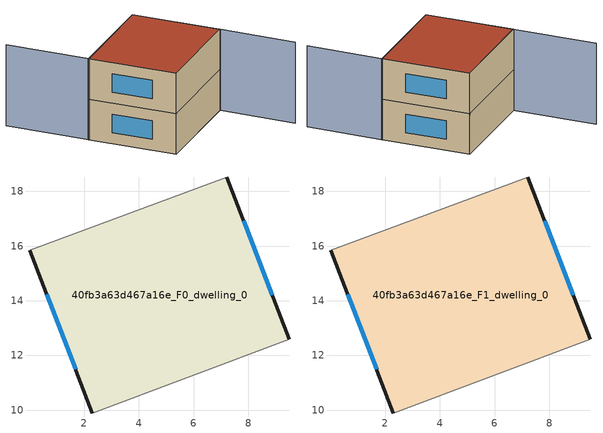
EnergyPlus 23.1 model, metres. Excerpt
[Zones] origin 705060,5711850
40fb3a63d467a16e_F0_dwelling_0
 floor ground (EU_floor_Construction): 7.21,18.52 9.49,12.59 2.3,9.89 0.01,15.84 z0
 wall outside (EU_wall_Construction): 9.49,12.59 7.21,18.52 / 0.01,15.84 2.3,9.89 z0:3
 wall adiabatic (EU_wall_Construction): 7.21,18.52 0.01,15.84 / 2.3,9.89 9.49,12.59 z0:3
 window (EU_Window_Construction): 8.88,14.19 7.83,16.92 / 0.63,14.23 1.68,11.5 z0.81:2.19
40fb3a63d467a16e_F1_dwelling_0
 floor to 40fb3a63d467a16e_F0_dwelling_0 (EU_floor_Construction): 7.21,18.52 9.49,12.59 2.3,9.89 0.01,15.84 z3
 wall outside (EU_wall_Construction): 9.49,12.59 7.21,18.52 / 0.01,15.84 2.3,9.89 z3:6
 wall adiabatic (EU_wall_Construction): 7.21,18.52 0.01,15.84 / 2.3,9.89 9.49,12.59 z3:6
 window (EU_Window_Construction): 8.88,14.19 7.83,16.92 / 0.63,14.23 1.68,11.5 z3.81:5.19
 roof outside (EU_roof_Construction): 9.49,12.59 7.21,18.52 0.01,15.84 2.3,9.89 z6
shading: 2.3,9.89 9.54,12.61 / 9.54,12.61 11.46,7.49 / 7.21,18.52 0.03,15.77 / 0.03,15.77 -2.13,21.42 z0:6
[Building]
EU S2 Campaign: North Axis=0; Terrain=City; Solar Distribution=FullExterior
[Site:Location]
London: Latitude=51.5; Longitude=-0.5; Time Zone=0; Elevation=25
[SizingPeriod:WeatherFileDays]
AnnualSizingPeriod: Begin Month=1; Begin Day of Month=1; End Month=12; End Day of Month=31; Day of Week for Start Day=Monday; Use Weather File Daylight Saving Period=No; Use Weather File Rain and Snow Indicators=No
[MATERIAL]
EU_InternalMass_Material: Roughness=MediumRough; Thickness=0.1; Conductivity=1; Density=1800; Specific Heat=900; Thermal Absorptance=0.9; Solar Absorptance=0.7; Visible Absorptance=0.7
[MATERIAL:NOMASS] Roughness=MediumRough; Thermal Absorptance=0.9; Solar Absorptance=0.7; Visible Absorptance=0.7
Name | Thermal Resistance
EU_wall_NoMass | 0.727863
EU_roof_NoMass | 0.773354
EU_floor_NoMass | 1.79329
[WINDOWMATERIAL:SIMPLEGLAZINGSYSTEM]
EU_Window_SimpleGlazing: UFactor=2.58614; Solar Heat Gain Coefficient=0.76; Visible Transmittance=0.76
[CONSTRUCTION]
EU_wall_Construction: EU_wall_NoMass
EU_roof_Construction: EU_roof_NoMass
EU_floor_Construction: EU_floor_NoMass
EU_Window_Construction: EU_Window_SimpleGlazing
EU_InternalMass_Construction: EU_InternalMass_Material
[ZONE] Type=1; Multiplier=1; Ceiling Height=autocalculate; Volume=146.665; Floor Area=autocalculate; Part of Total Floor Area=Yes
40fb3a63d467a16e_F0_dwelling_0; 40fb3a63d467a16e_F1_dwelling_0
[INTERNALMASS] Construction=EU_InternalMass_Construction; Surface Area=48.8882
Name | Zone or ZoneList
40fb3a63d467a16e_F0_dwelling_0_EU_InternalMass | 40fb3a63d467a16e_F0_dwelling_0
40fb3a63d467a16e_F1_dwelling_0_EU_InternalMass | 40fb3a63d467a16e_F1_dwelling_0
[OTHEREQUIPMENT] Fuel Type=Electricity; Design Level Calculation Method=Watts/Area; Power per Zone Floor Area=1; Fraction Latent=0; Fraction Radiant=0; Fraction Lost=0; Carbon Dioxide Generation Rate=0; EndUse Subcategory=EU_Step8_InternalGains
Name | Zone or ZoneList or Space or SpaceList | Schedule
EU_Step8_InternalGain_40fb3a63d467a16e_F0_dwelling_0_f000 | 40fb3a63d467a16e_F0_dwelling_0 | EU_Step8_GainSchedule_40fb3a63d467a16e_F0_dwelling_0_f000
EU_Step8_InternalGain_40fb3a63d467a16e_F1_dwelling_0_f000 | 40fb3a63d467a16e_F1_dwelling_0 | EU_Step8_GainSchedule_40fb3a63d467a16e_F1_dwelling_0_f000
[ZONEVENTILATION:DESIGNFLOWRATE] Schedule=EU_AlwaysOn; Design Flow Rate Calculation Method=AirChanges/Hour; Air Changes per Hour=0.484901; Ventilation Type=Natural; Fan Pressure Rise=0; Fan Total Efficiency=1; Constant Term Coefficient=1; Temperature Term Coefficient=0; Velocity Term Coefficient=0; Velocity Squared Term Coefficient=0; Minimum Indoor Temperature=-100; Maximum Indoor Temperature=100; Delta Temperature=-100; Minimum Outdoor Temperature=-100; Maximum Outdoor Temperature=100; Maximum Wind Speed=40
Name | Zone or ZoneList or Space or SpaceList
EU_ConstantAir_40fb3a63d467a16e_F0_dwelling_0 | 40fb3a63d467a16e_F0_dwelling_0
EU_ConstantAir_40fb3a63d467a16e_F1_dwelling_0 | 40fb3a63d467a16e_F1_dwelling_0
[HVACTEMPLATE:THERMOSTAT] Constant Heating Setpoint=20; Constant Cooling Setpoint=50
EU_HeatOnly_40fb3a63d467a16e_F0_dwelling_0; EU_HeatOnly_40fb3a63d467a16e_F1_dwelling_0
[HVACTEMPLATE:ZONE:IDEALLOADSAIRSYSTEM] System Availability Schedule=EU_AlwaysOn; Maximum Heating Supply Air Temperature=50; Minimum Cooling Supply Air Temperature=13; Maximum Heating Supply Air Humidity Ratio=0.0156; Minimum Cooling Supply Air Humidity Ratio=0.0077; Heating Limit=NoLimit; Cooling Limit=NoLimit; Heating Availability Schedule=EU_AlwaysOn; Cooling Availability Schedule=EU_CoolingOff; Dehumidification Control Type=ConstantSensibleHeatRatio; Cooling Sensible Heat Ratio=0.7; Dehumidification Setpoint=60; Humidification Control Type=None; Humidification Setpoint=30; Outdoor Air Method=None; Outdoor Air Flow Rate per Person=0.00944; Outdoor Air Flow Rate per Zone Floor Area=0; Outdoor Air Flow Rate per Zone=0; Demand Controlled Ventilation Type=None; Outdoor Air Economizer Type=NoEconomizer; Heat Recovery Type=None; Sensible Heat Recovery Effectiveness=0.7; Latent Heat Recovery Effectiveness=0.65
Name | Template Thermostat
40fb3a63d467a16e_F0_dwelling_0 | EU_HeatOnly_40fb3a63d467a16e_F0_dwelling_0
40fb3a63d467a16e_F1_dwelling_0 | EU_HeatOnly_40fb3a63d467a16e_F1_dwelling_0
[SIZING:ZONE] Zone Cooling Design Supply Air Temperature Input Method=SupplyAirTemperature; Zone Cooling Design Supply Air Temperature=13; Zone Heating Design Supply Air Temperature Input Method=SupplyAirTemperature; Zone Heating Design Supply Air Temperature=50; Zone Cooling Design Supply Air Humidity Ratio=0.008; Zone Heating Design Supply Air Humidity Ratio=0.008; Cooling Design Air Flow Method=DesignDay; Cooling Design Air Flow Rate=0; Cooling Minimum Air Flow per Zone Floor Area=0.000762; Cooling Minimum Air Flow=0; Cooling Minimum Air Flow Fraction=0.2; Heating Design Air Flow Method=DesignDay; Heating Design Air Flow Rate=0; Heating Maximum Air Flow per Zone Floor Area=0.002032; Heating Maximum Air Flow=0.141576; Heating Maximum Air Flow Fraction=0.3; Account for Dedicated Outdoor Air System=No; Dedicated Outdoor Air System Control Strategy=NeutralSupplyAir; Dedicated Outdoor Air Low Setpoint Temperature for Design=autosize; Dedicated Outdoor Air High Setpoint Temperature for Design=autosize; Zone Load Sizing Method=Sensible Load Only No Latent Load; Zone Latent Cooling Design Supply Air Humidity Ratio Input Method=HumidityRatioDifference; Zone Cooling Design Supply Air Humidity Ratio Difference=0.005; Zone Latent Heating Design Supply Air Humidity Ratio Input Method=HumidityRatioDifference; Zone Humidification Design Supply Air Humidity Ratio Difference=0.005
40fb3a63d467a16e_F0_dwelling_0; 40fb3a63d467a16e_F1_dwelling_0
[SCHEDULE:CONSTANT]
Name | Hourly Value
EU_AlwaysOn | 1
EU_CoolingOff | 0
[SCHEDULE:FILE] Column Number=1; Rows to Skip at Top=0; Number of Hours of Data=8760; Column Separator=Comma; Interpolate to Timestep=No; Minutes per Item=60; Adjust Schedule for Daylight Savings=Yes
Name | File
EU_Step8_GainSchedule_40fb3a63d467a16e_F0_dwelling_0_f000 | ../../schedules/40fb3a63d467a16e/40fb3a63d467a16e_F0_dwelling_0_f000_gain.csv
EU_Step8_GainSchedule_40fb3a63d467a16e_F1_dwelling_0_f000 | ../../schedules/40fb3a63d467a16e/40fb3a63d467a16e_F1_dwelling_0_f000_gain.csv
